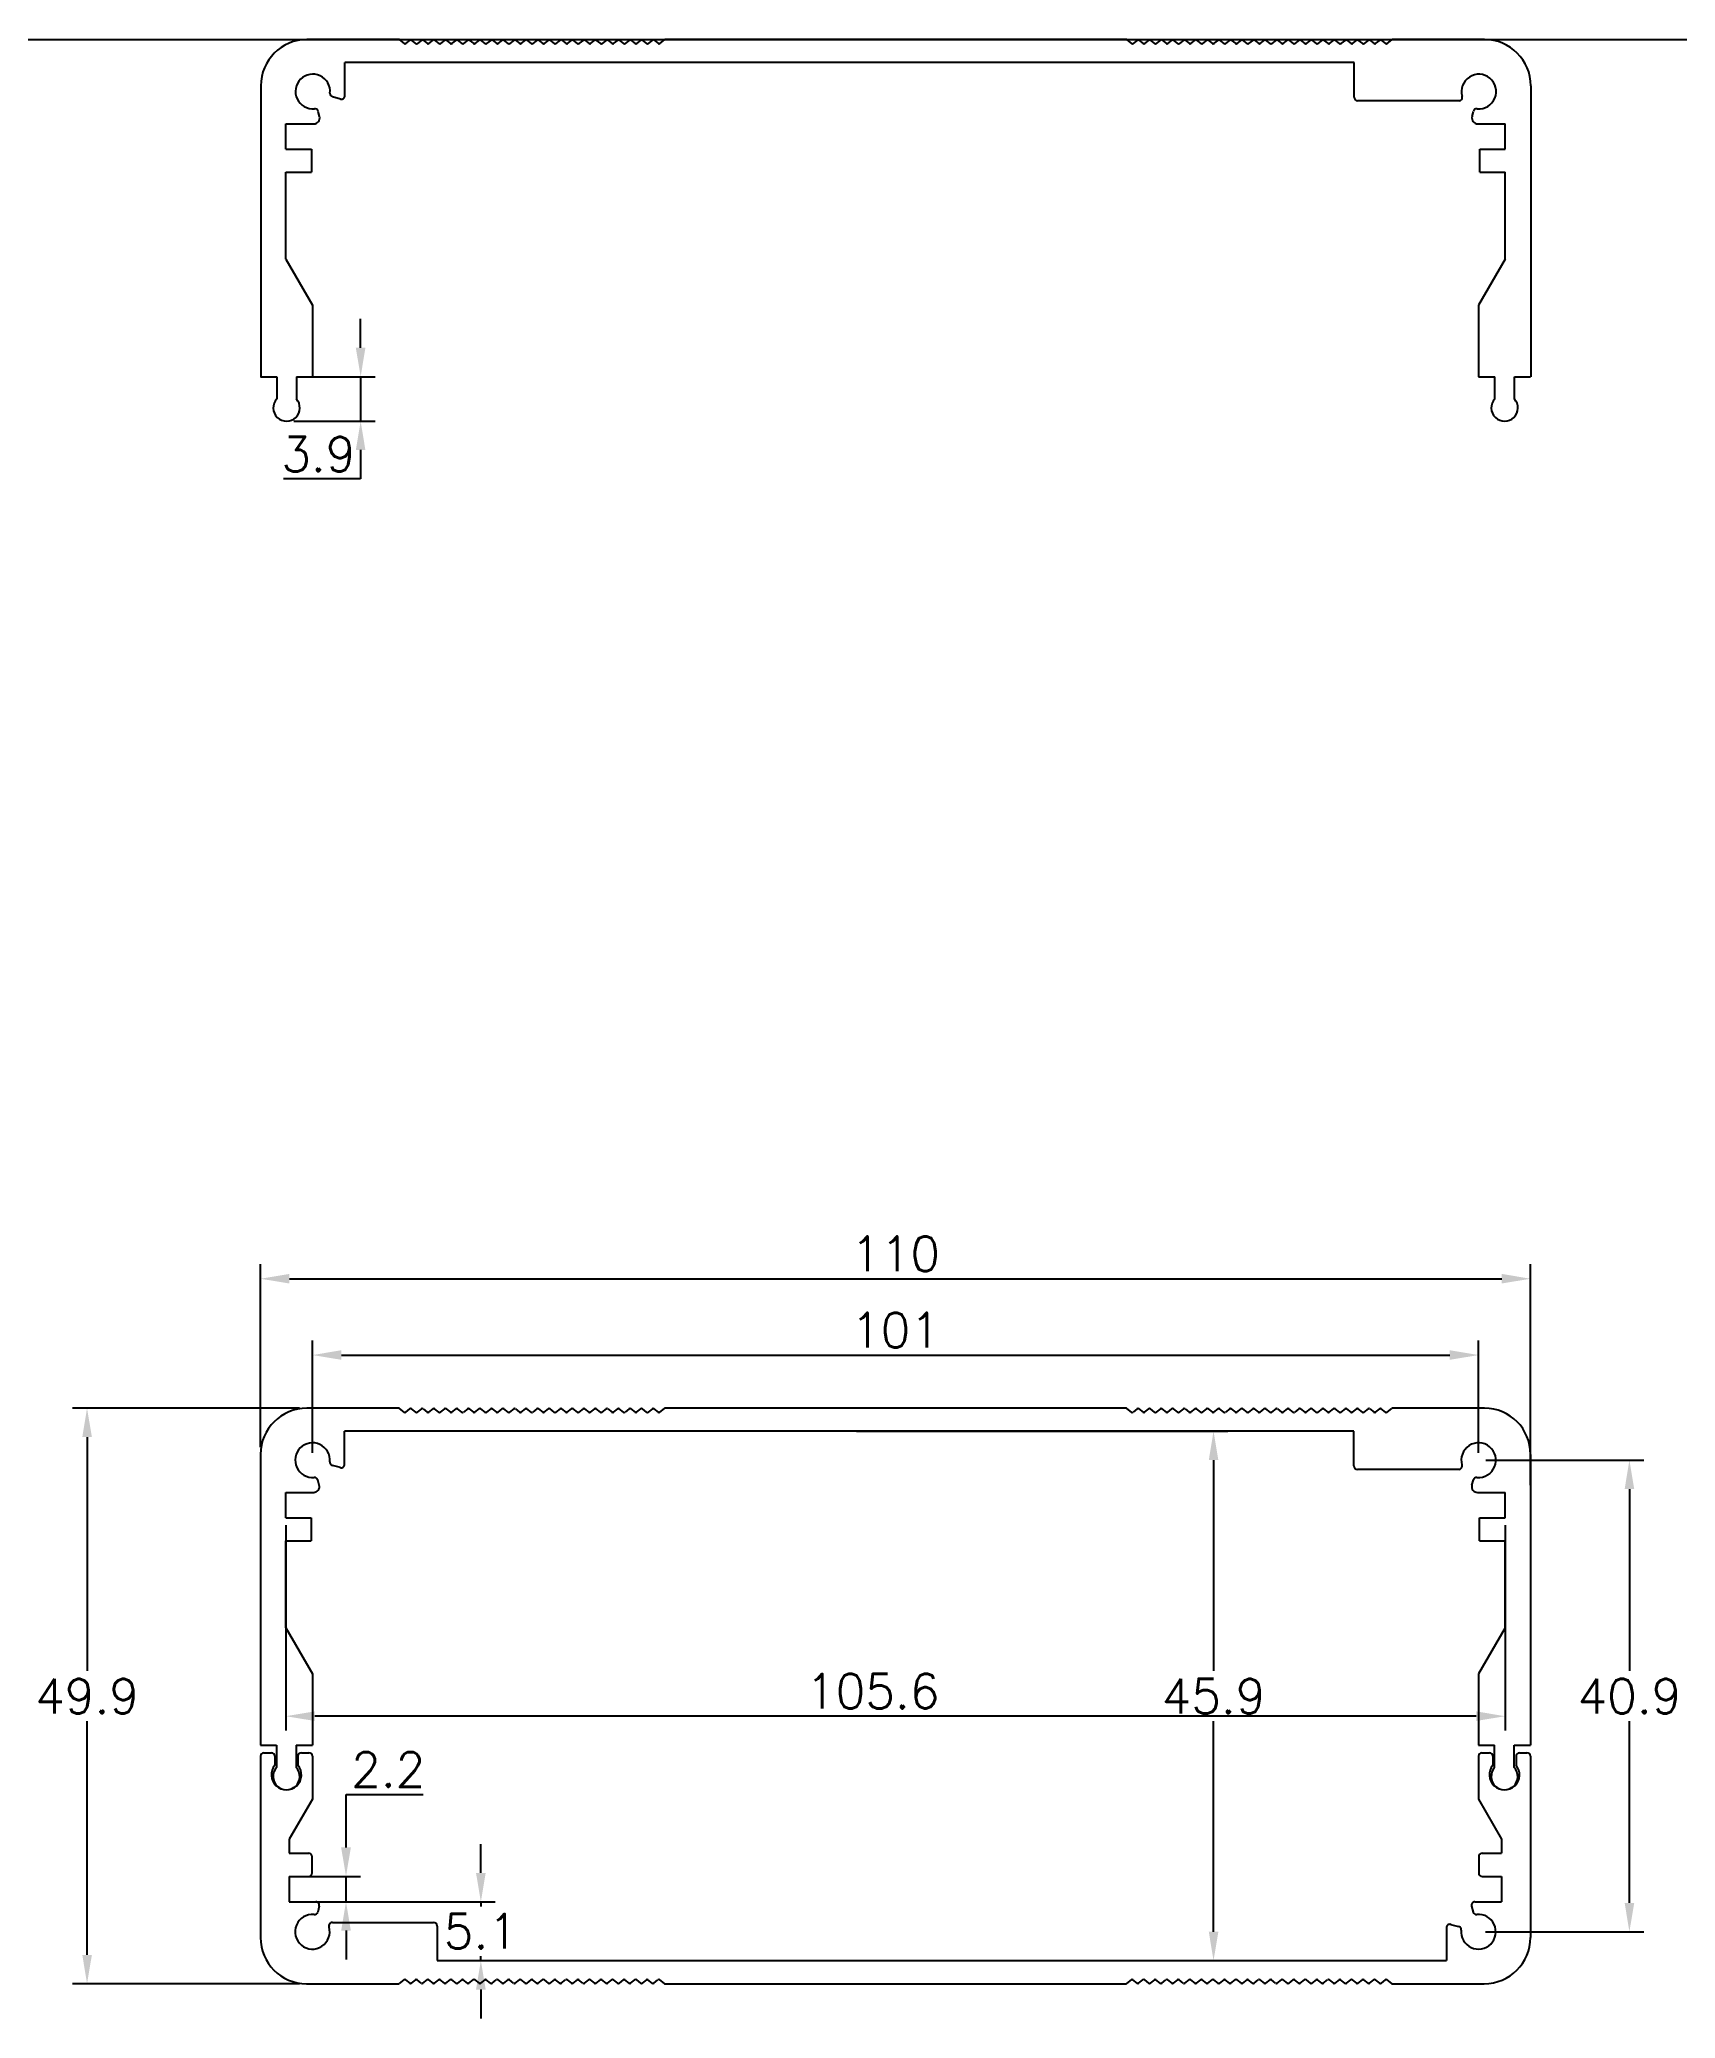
# Model space of a CAD drawing. Header units: millimetres. Extents: x 923 to 1065, y 522 to 693.
import ezdxf

# ---------------------------------------------------------------- set-up
doc = ezdxf.new("R2010")
doc.units = ezdxf.units.MM
doc.styles.get("Standard").update_dxf_attribs({"font": 'txt.shx', "height": 3})
doc.dimstyles.new('ISO-25', dxfattribs={"dimtxt": 2.5, "dimasz": 2.5, "dimexe": 1.25, "dimexo": 0.625, "dimtad": 1, "dimtih": 1, "dimtoh": 1, "dimdec": 1, "dimdsep": 46, "dimtxsty": 'Standard', "dimcen": 2.5, "dimadec": 0, "dimazin": 0, "dimtfac": 1, "dimtdec": 1, "dimtmove": 0, "dimatfit": 3, "dimfxl": 0, "dimarcsym": 0})

# ---------------------------------------------------------------- blocks, each defined once
blk = doc.blocks.new('*D9')
at = {"color": 0, "lineweight": -2}
for p, q in [((950.93, 666.21), (950.93, 668.71)), ((945.99, 663.71), (952.18, 663.71)), ((950.93, 663.71), (950.93, 659.86)), ((945.14, 659.86), (952.18, 659.86)), ((950.93, 657.36), (950.93, 654.86)), ((950.93, 654.86), (944.24, 654.86))]:
    blk.add_line(p, q, dxfattribs=at)
at = {"color": 0}
for points in [[(950.51, 666.21), (951.34, 666.21), (950.93, 663.71)], [(950.51, 657.36), (951.34, 657.36), (950.93, 659.86)]]:
    blk.add_solid(points, dxfattribs=at)
at = {"layer": 'Defpoints', "color": 0}
for p in [(945.36, 663.71), (944.51, 659.86), (950.93, 659.86)]:
    blk.add_point(p, dxfattribs=at)
at = {"color": 0, "insert": (947.27, 657.01), "char_height": 3, "attachment_point": 5}
blk.add_mtext('3.9', dxfattribs=at)
blk = doc.blocks.new('*D12')
at = {"color": 0, "lineweight": -2}
for p, q in [((945.64, 574.37), (925.98, 574.37)), ((927.23, 571.87), (927.23, 551.63)), ((927.23, 527.02), (927.23, 547.25)), ((945.64, 524.52), (925.98, 524.52))]:
    blk.add_line(p, q, dxfattribs=at)
at = {"color": 0}
for points in [[(926.82, 571.87), (927.65, 571.87), (927.23, 574.37)], [(926.82, 527.02), (927.65, 527.02), (927.23, 524.52)]]:
    blk.add_solid(points, dxfattribs=at)
at = {"layer": 'Defpoints', "color": 0}
for p in [(946.26, 574.37), (927.23, 524.52), (946.26, 524.52)]:
    blk.add_point(p, dxfattribs=at)
at = {"color": 0, "insert": (927.23, 549.44), "char_height": 3, "attachment_point": 5}
blk.add_mtext('49.9', dxfattribs=at)
blk = doc.blocks.new('*D13')
at = {"color": 0, "lineweight": -2}
for p, q in [((1048.39, 569.87), (1062.07, 569.87)), ((1060.82, 567.37), (1060.82, 551.63)), ((1060.82, 531.52), (1060.82, 547.25)), ((1048.37, 529.02), (1062.07, 529.02))]:
    blk.add_line(p, q, dxfattribs=at)
at = {"color": 0}
for points in [[(1060.41, 567.37), (1061.24, 567.37), (1060.82, 569.87)], [(1060.41, 531.52), (1061.24, 531.52), (1060.82, 529.02)]]:
    blk.add_solid(points, dxfattribs=at)
at = {"layer": 'Defpoints', "color": 0}
for p in [(1047.76, 569.87), (1047.75, 529.02), (1060.82, 529.02)]:
    blk.add_point(p, dxfattribs=at)
at = {"color": 0, "insert": (1060.82, 549.44), "char_height": 3, "attachment_point": 5}
blk.add_mtext('40.9', dxfattribs=at)
blk = doc.blocks.new('*D14')
at = {"color": 0, "lineweight": -2}
for p, q in [((942.26, 570.99), (942.26, 586.83)), ((1052.26, 567.69), (1052.26, 586.83)), ((944.76, 585.58), (1049.76, 585.58))]:
    blk.add_line(p, q, dxfattribs=at)
at = {"color": 0}
for points in [[(944.76, 586), (944.76, 585.17), (942.26, 585.58)], [(1049.76, 586), (1049.76, 585.17), (1052.26, 585.58)]]:
    blk.add_solid(points, dxfattribs=at)
at = {"layer": 'Defpoints', "color": 0}
for p in [(1052.26, 585.58), (942.26, 570.37), (1052.26, 567.07)]:
    blk.add_point(p, dxfattribs=at)
at = {"color": 0, "insert": (997.26, 587.74), "char_height": 3, "attachment_point": 5}
blk.add_mtext('110', dxfattribs=at)
blk = doc.blocks.new('*D15')
at = {"color": 0, "lineweight": -2}
for p, q in [((946.76, 570.49), (946.76, 580.22)), ((1047.76, 570.49), (1047.76, 580.22)), ((949.26, 578.97), (1045.26, 578.97))]:
    blk.add_line(p, q, dxfattribs=at)
at = {"color": 0}
for points in [[(949.26, 579.39), (949.26, 578.56), (946.76, 578.97)], [(1045.26, 579.39), (1045.26, 578.56), (1047.76, 578.97)]]:
    blk.add_solid(points, dxfattribs=at)
at = {"layer": 'Defpoints', "color": 0}
for p in [(1047.76, 578.97), (946.76, 569.87), (1047.76, 569.87)]:
    blk.add_point(p, dxfattribs=at)
at = {"color": 0, "insert": (997.26, 581.13), "char_height": 3, "attachment_point": 5}
blk.add_mtext('101', dxfattribs=at)
blk = doc.blocks.new('*D16')
at = {"color": 0, "lineweight": -2}
for p, q in [((949.66, 536.32), (949.66, 540.91)), ((949.66, 540.91), (956.35, 540.91)), ((946.21, 533.82), (950.91, 533.82)), ((949.66, 531.62), (949.66, 533.82)), ((946.21, 531.62), (950.91, 531.62)), ((949.66, 529.12), (949.66, 526.62))]:
    blk.add_line(p, q, dxfattribs=at)
at = {"color": 0}
for points in [[(949.24, 536.32), (950.08, 536.32), (949.66, 533.82)], [(949.24, 529.12), (950.08, 529.12), (949.66, 531.62)]]:
    blk.add_solid(points, dxfattribs=at)
at = {"layer": 'Defpoints', "color": 0}
for p in [(945.59, 533.82), (945.59, 531.62), (949.66, 531.62)]:
    blk.add_point(p, dxfattribs=at)
at = {"color": 0, "insert": (953.32, 543.07), "char_height": 3, "attachment_point": 5}
blk.add_mtext('2.2', dxfattribs=at)
blk = doc.blocks.new('*D17')
at = {"color": 0, "lineweight": -2}
for p, q in [((961.34, 534.12), (961.34, 536.62)), ((946.84, 531.62), (962.59, 531.62)), ((961.34, 531.62), (961.34, 531.22)), ((958.17, 526.52), (962.59, 526.52)), ((961.34, 526.52), (961.34, 526.91)), ((961.34, 524.02), (961.34, 521.52))]:
    blk.add_line(p, q, dxfattribs=at)
at = {"color": 0}
for points in [[(960.92, 534.12), (961.76, 534.12), (961.34, 531.62)], [(960.92, 524.02), (961.76, 524.02), (961.34, 526.52)]]:
    blk.add_solid(points, dxfattribs=at)
at = {"layer": 'Defpoints', "color": 0}
for p in [(946.21, 531.62), (957.55, 526.52), (961.34, 526.52)]:
    blk.add_point(p, dxfattribs=at)
at = {"color": 0, "insert": (961.34, 529.07), "char_height": 3, "attachment_point": 5}
blk.add_mtext('5.1', dxfattribs=at)
blk = doc.blocks.new('*D18')
at = {"color": 0, "lineweight": -2}
for p, q in [((993.88, 572.37), (1026.05, 572.37)), ((1024.8, 569.87), (1024.8, 551.63)), ((1024.8, 529.02), (1024.8, 547.25)), ((993.88, 526.52), (1026.05, 526.52))]:
    blk.add_line(p, q, dxfattribs=at)
at = {"color": 0}
for points in [[(1024.39, 569.87), (1025.22, 569.87), (1024.8, 572.37)], [(1024.39, 529.02), (1025.22, 529.02), (1024.8, 526.52)]]:
    blk.add_solid(points, dxfattribs=at)
at = {"layer": 'Defpoints', "color": 0}
for p in [(993.25, 572.37), (993.25, 526.52), (1024.8, 526.52)]:
    blk.add_point(p, dxfattribs=at)
at = {"color": 0, "insert": (1024.8, 549.44), "char_height": 3, "attachment_point": 5}
blk.add_mtext('45.9', dxfattribs=at)
blk = doc.blocks.new('*D19')
at = {"color": 0, "lineweight": -2}
for p, q in [((944.45, 564.24), (944.45, 546.44)), ((1050.05, 564.24), (1050.05, 546.44)), ((1047.55, 547.69), (946.95, 547.69))]:
    blk.add_line(p, q, dxfattribs=at)
at = {"color": 0}
for points in [[(946.95, 548.11), (946.95, 547.28), (944.45, 547.69)], [(1047.55, 548.11), (1047.55, 547.28), (1050.05, 547.69)]]:
    blk.add_solid(points, dxfattribs=at)
at = {"layer": 'Defpoints', "color": 0}
for p in [(944.45, 564.87), (1050.05, 564.87), (944.45, 547.69)]:
    blk.add_point(p, dxfattribs=at)
at = {"color": 0, "insert": (995.28, 549.85), "char_height": 3, "attachment_point": 5}
blk.add_mtext('105.6', dxfattribs=at)

msp = doc.modelspace()

# ---------------------------------------------------------------- linework, layer by layer
for p, q in [((954.25, 692.91), (946.28, 692.91)), ((954.72, 692.56), (954.31, 692.89)), ((954.84, 692.56), (955.22, 692.86)), ((955.72, 692.56), (955.34, 692.86)), ((956.22, 692.86), (955.84, 692.56)), ((956.34, 692.86), (956.72, 692.56)), ((956.84, 692.56), (957.22, 692.86)), ((957.72, 692.56), (957.34, 692.86)), ((958.22, 692.86), (957.84, 692.56)), ((958.34, 692.86), (958.72, 692.56)), ((958.84, 692.56), (959.22, 692.86)), ((959.72, 692.56), (959.34, 692.86)), ((960.22, 692.86), (959.84, 692.56)), ((960.34, 692.86), (960.72, 692.56)), ((960.84, 692.56), (961.22, 692.86)), ((961.72, 692.56), (961.34, 692.86)), ((962.22, 692.86), (961.84, 692.56)), ((962.34, 692.86), (962.72, 692.56)), ((962.84, 692.56), (963.22, 692.86)), ((963.72, 692.56), (963.34, 692.86)), ((964.22, 692.86), (963.84, 692.56)), ((964.34, 692.86), (964.72, 692.56)), ((964.84, 692.56), (965.22, 692.86)), ((965.72, 692.56), (965.34, 692.86)), ((966.22, 692.86), (965.84, 692.56)), ((966.34, 692.86), (966.72, 692.56)), ((966.84, 692.56), (967.22, 692.86)), ((967.72, 692.56), (967.34, 692.86)), ((968.22, 692.86), (967.84, 692.56)), ((968.34, 692.86), (968.72, 692.56)), ((968.84, 692.56), (969.22, 692.86)), ((969.72, 692.56), (969.34, 692.86)), ((970.22, 692.86), (969.84, 692.56)), ((970.34, 692.86), (970.72, 692.56)), ((970.84, 692.56), (971.22, 692.86)), ((971.72, 692.56), (971.34, 692.86)), ((972.22, 692.86), (971.84, 692.56)), ((972.34, 692.86), (972.72, 692.56)), ((972.84, 692.56), (973.22, 692.86)), ((973.72, 692.56), (973.34, 692.86)), ((974.22, 692.86), (973.84, 692.56)), ((974.34, 692.86), (974.72, 692.56)), ((974.84, 692.56), (975.22, 692.86)), ((975.72, 692.56), (975.34, 692.86)), ((976.22, 692.86), (975.84, 692.56)), ((976.34, 692.86), (976.72, 692.56)), ((976.84, 692.56), (977.25, 692.89)), ((1017.25, 692.91), (977.28, 692.91)), ((1017.72, 692.56), (1017.31, 692.89)), ((1018.22, 692.86), (1017.84, 692.56)), ((1018.34, 692.86), (1018.72, 692.56)), ((1018.84, 692.56), (1019.22, 692.86)), ((1019.72, 692.56), (1019.34, 692.86)), ((1020.22, 692.86), (1019.84, 692.56)), ((1020.34, 692.86), (1020.72, 692.56)), ((1020.84, 692.56), (1021.22, 692.86)), ((1021.72, 692.56), (1021.34, 692.86)), ((1022.22, 692.86), (1021.84, 692.56)), ((1022.34, 692.86), (1022.72, 692.56)), ((1022.84, 692.56), (1023.22, 692.86)), ((1023.72, 692.56), (1023.34, 692.86)), ((1024.22, 692.86), (1023.84, 692.56)), ((1024.34, 692.86), (1024.72, 692.56)), ((1024.84, 692.56), (1025.22, 692.86)), ((1025.72, 692.56), (1025.34, 692.86)), ((1026.22, 692.86), (1025.84, 692.56)), ((1026.34, 692.86), (1026.72, 692.56)), ((1026.84, 692.56), (1027.22, 692.86)), ((1027.72, 692.56), (1027.34, 692.86)), ((1028.22, 692.86), (1027.84, 692.56)), ((1028.34, 692.86), (1028.72, 692.56)), ((1028.84, 692.56), (1029.22, 692.86)), ((1029.72, 692.56), (1029.34, 692.86)), ((1030.22, 692.86), (1029.84, 692.56)), ((1030.34, 692.86), (1030.72, 692.56)), ((1030.84, 692.56), (1031.22, 692.86)), ((1031.72, 692.56), (1031.34, 692.86)), ((1032.22, 692.86), (1031.84, 692.56)), ((1032.34, 692.86), (1032.72, 692.56)), ((1032.84, 692.56), (1033.22, 692.86)), ((1033.72, 692.56), (1033.34, 692.86)), ((1034.22, 692.86), (1033.84, 692.56)), ((1034.34, 692.86), (1034.72, 692.56)), ((1034.84, 692.56), (1035.22, 692.86)), ((1035.72, 692.56), (1035.34, 692.86)), ((1036.22, 692.86), (1035.84, 692.56)), ((1036.34, 692.86), (1036.72, 692.56)), ((1036.84, 692.56), (1037.22, 692.86)), ((1037.72, 692.56), (1037.34, 692.86)), ((1038.22, 692.86), (1037.84, 692.56)), ((1038.34, 692.86), (1038.72, 692.56)), ((1038.84, 692.56), (1039.22, 692.86)), ((1039.72, 692.56), (1039.34, 692.86)), ((1039.84, 692.56), (1040.25, 692.89)), ((1048.28, 692.91), (1040.32, 692.91)), ((949.56, 688.05), (949.56, 690.91)), ((1036.98, 690.91), (949.56, 690.91)), ((1036.98, 687.91), (1036.98, 690.91)), ((942.28, 688.91), (942.28, 663.71)), ((949.18, 687.76), (948.5, 687.95)), ((1046.05, 687.61), (1037.28, 687.61)), ((1052.28, 688.91), (1052.28, 663.71)), ((944.46, 685.61), (946.88, 685.61)), ((944.46, 683.41), (944.46, 685.61)), ((947.36, 686.24), (947.24, 686.69)), ((1047.2, 686.24), (1047.32, 686.69)), ((1047.68, 685.61), (1050.06, 685.61)), ((1050.06, 683.41), (1050.06, 685.61)), ((944.46, 683.41), (946.66, 683.41)), ((946.66, 683.41), (946.66, 681.41)), ((1047.86, 683.41), (1050.06, 683.41)), ((1047.86, 681.41), (1047.86, 683.41)), ((944.46, 681.41), (946.66, 681.41)), ((944.46, 673.89), (944.46, 681.41)), ((1047.86, 681.41), (1050.06, 681.41)), ((1050.06, 673.89), (1050.06, 681.41)), ((944.46, 673.89), (946.76, 669.91)), ((1050.06, 673.89), (1047.76, 669.91)), ((946.76, 669.91), (946.76, 663.71)), ((1047.76, 669.91), (1047.76, 663.71)), ((942.26, 663.71), (943.66, 663.71)), ((943.66, 663.71), (943.66, 661.78)), ((945.36, 663.71), (946.76, 663.71)), ((945.36, 663.71), (945.36, 661.78)), ((1047.76, 663.71), (1049.16, 663.71)), ((1049.16, 661.78), (1049.16, 663.71)), ((1050.86, 661.78), (1050.86, 663.71)), ((1050.86, 663.71), (1052.26, 663.71)), ((954.23, 574.37), (946.26, 574.37)), ((954.7, 574.02), (954.29, 574.34)), ((954.83, 574.02), (955.2, 574.32)), ((955.7, 574.02), (955.33, 574.32)), ((956.2, 574.32), (955.83, 574.02)), ((956.33, 574.32), (956.7, 574.02)), ((956.83, 574.02), (957.2, 574.32)), ((957.7, 574.02), (957.33, 574.32)), ((958.2, 574.32), (957.83, 574.02)), ((958.33, 574.32), (958.7, 574.02)), ((958.83, 574.02), (959.2, 574.32)), ((959.7, 574.02), (959.33, 574.32)), ((960.2, 574.32), (959.83, 574.02)), ((960.33, 574.32), (960.7, 574.02)), ((960.83, 574.02), (961.2, 574.32)), ((961.7, 574.02), (961.33, 574.32)), ((962.2, 574.32), (961.83, 574.02)), ((962.33, 574.32), (962.7, 574.02)), ((962.83, 574.02), (963.2, 574.32)), ((963.7, 574.02), (963.33, 574.32)), ((964.2, 574.32), (963.83, 574.02)), ((964.33, 574.32), (964.7, 574.02)), ((964.83, 574.02), (965.2, 574.32)), ((965.7, 574.02), (965.33, 574.32)), ((966.2, 574.32), (965.83, 574.02)), ((966.33, 574.32), (966.7, 574.02)), ((966.83, 574.02), (967.2, 574.32)), ((967.7, 574.02), (967.33, 574.32)), ((968.2, 574.32), (967.83, 574.02)), ((968.33, 574.32), (968.7, 574.02)), ((968.83, 574.02), (969.2, 574.32)), ((969.7, 574.02), (969.33, 574.32)), ((970.2, 574.32), (969.83, 574.02)), ((970.33, 574.32), (970.7, 574.02)), ((970.83, 574.02), (971.2, 574.32)), ((971.7, 574.02), (971.33, 574.32)), ((972.2, 574.32), (971.83, 574.02)), ((972.33, 574.32), (972.7, 574.02)), ((972.83, 574.02), (973.2, 574.32)), ((973.7, 574.02), (973.33, 574.32)), ((974.2, 574.32), (973.83, 574.02)), ((974.33, 574.32), (974.7, 574.02)), ((974.83, 574.02), (975.2, 574.32)), ((975.7, 574.02), (975.33, 574.32)), ((976.2, 574.32), (975.83, 574.02)), ((976.33, 574.32), (976.7, 574.02)), ((976.83, 574.02), (977.24, 574.34)), ((1017.23, 574.37), (977.26, 574.37)), ((1017.7, 574.02), (1017.29, 574.34)), ((1018.2, 574.32), (1017.83, 574.02)), ((1018.33, 574.32), (1018.7, 574.02)), ((1018.83, 574.02), (1019.2, 574.32)), ((1019.7, 574.02), (1019.33, 574.32)), ((1020.2, 574.32), (1019.83, 574.02)), ((1020.33, 574.32), (1020.7, 574.02)), ((1020.83, 574.02), (1021.2, 574.32)), ((1021.7, 574.02), (1021.33, 574.32)), ((1022.2, 574.32), (1021.83, 574.02)), ((1022.33, 574.32), (1022.7, 574.02)), ((1022.83, 574.02), (1023.2, 574.32)), ((1023.7, 574.02), (1023.33, 574.32)), ((1024.2, 574.32), (1023.83, 574.02)), ((1024.33, 574.32), (1024.7, 574.02)), ((1024.83, 574.02), (1025.2, 574.32)), ((1025.7, 574.02), (1025.33, 574.32)), ((1026.2, 574.32), (1025.83, 574.02)), ((1026.33, 574.32), (1026.7, 574.02)), ((1026.83, 574.02), (1027.2, 574.32)), ((1027.7, 574.02), (1027.33, 574.32)), ((1028.2, 574.32), (1027.83, 574.02)), ((1028.33, 574.32), (1028.7, 574.02)), ((1028.83, 574.02), (1029.2, 574.32)), ((1029.7, 574.02), (1029.33, 574.32)), ((1030.2, 574.32), (1029.83, 574.02)), ((1030.33, 574.32), (1030.7, 574.02)), ((1030.83, 574.02), (1031.2, 574.32)), ((1031.7, 574.02), (1031.33, 574.32)), ((1032.2, 574.32), (1031.83, 574.02)), ((1032.33, 574.32), (1032.7, 574.02)), ((1032.83, 574.02), (1033.2, 574.32)), ((1033.7, 574.02), (1033.33, 574.32)), ((1034.2, 574.32), (1033.83, 574.02)), ((1034.33, 574.32), (1034.7, 574.02)), ((1034.83, 574.02), (1035.2, 574.32)), ((1035.7, 574.02), (1035.33, 574.32)), ((1036.2, 574.32), (1035.83, 574.02)), ((1036.33, 574.32), (1036.7, 574.02)), ((1036.83, 574.02), (1037.2, 574.32)), ((1037.7, 574.02), (1037.33, 574.32)), ((1038.2, 574.32), (1037.83, 574.02)), ((1038.33, 574.32), (1038.7, 574.02)), ((1038.83, 574.02), (1039.2, 574.32)), ((1039.7, 574.02), (1039.33, 574.32)), ((1039.83, 574.02), (1040.24, 574.34)), ((1048.26, 574.37), (1040.3, 574.37)), ((949.54, 569.51), (949.54, 572.37)), ((1036.96, 572.37), (949.54, 572.37)), ((1036.96, 569.37), (1036.96, 572.37)), ((942.26, 570.37), (942.26, 545.17)), ((949.17, 569.22), (948.48, 569.41)), ((1046.04, 569.07), (1037.26, 569.07)), ((1052.26, 570.37), (1052.26, 545.17)), ((947.35, 567.7), (947.22, 568.15)), ((1047.18, 567.7), (1047.31, 568.15)), ((944.45, 567.07), (946.86, 567.07)), ((944.45, 564.87), (944.45, 567.07)), ((1047.67, 567.07), (1050.05, 567.07)), ((1050.05, 564.87), (1050.05, 567.07)), ((944.45, 564.87), (946.65, 564.87)), ((946.65, 564.87), (946.65, 562.87)), ((1047.85, 564.87), (1050.05, 564.87)), ((1047.85, 562.87), (1047.85, 564.87)), ((944.45, 562.87), (946.65, 562.87)), ((944.45, 555.35), (944.45, 562.87)), ((1047.85, 562.87), (1050.05, 562.87)), ((1050.05, 555.35), (1050.05, 562.87)), ((944.45, 555.35), (946.75, 551.37)), ((1050.05, 555.35), (1047.75, 551.37)), ((946.75, 551.37), (946.75, 545.17)), ((1047.75, 551.37), (1047.75, 545.17)), ((942.25, 545.17), (943.65, 545.17)), ((943.65, 545.17), (943.65, 543.24)), ((945.35, 545.17), (946.75, 545.17)), ((945.35, 545.17), (945.35, 543.24)), ((1047.75, 545.17), (1049.15, 545.17)), ((1049.15, 543.24), (1049.15, 545.17)), ((1050.85, 543.24), (1050.85, 545.17)), ((1050.85, 545.17), (1052.25, 545.17)), ((942.25, 544.22), (942.25, 528.52)), ((942.55, 544.52), (943.2, 544.52)), ((943.5, 544.22), (943.5, 543.45)), ((945.5, 544.22), (945.5, 543.45)), ((945.8, 544.52), (946.45, 544.52)), ((946.75, 544.22), (946.75, 540.52)), ((1047.75, 544.22), (1047.75, 540.52)), ((1048.05, 544.52), (1048.7, 544.52)), ((1049, 544.22), (1049, 543.45)), ((1051, 544.22), (1051, 543.45)), ((1051.3, 544.52), (1051.95, 544.52)), ((1052.25, 544.22), (1052.25, 528.52)), ((946.75, 540.52), (944.75, 537.05)), ((1047.75, 540.52), (1049.75, 537.05)), ((944.75, 537.05), (944.75, 535.82)), ((1049.75, 537.05), (1049.75, 535.82)), ((944.75, 535.82), (946.43, 535.82)), ((946.73, 534.12), (946.73, 535.52)), ((1047.77, 535.52), (1047.77, 534.12)), ((1048.07, 535.82), (1049.75, 535.82)), ((944.75, 533.82), (946.43, 533.82)), ((944.75, 533.82), (944.75, 531.62)), ((1048.07, 533.82), (1049.75, 533.82)), ((1049.75, 533.82), (1049.75, 531.62)), ((944.75, 531.62), (947.05, 531.62)), ((1047.44, 531.62), (1049.75, 531.62)), ((947.34, 531.24), (947.21, 530.73)), ((948.48, 529.82), (957.25, 529.82)), ((1045.34, 529.66), (1046.03, 529.48)), ((1047.15, 531.24), (1047.29, 530.73)), ((957.55, 529.52), (957.55, 526.52)), ((1044.97, 529.37), (1044.97, 526.52)), ((957.55, 526.52), (1044.97, 526.52)), ((946.25, 524.52), (954.21, 524.52)), ((954.68, 524.87), (954.27, 524.54)), ((954.81, 524.87), (955.18, 524.57)), ((955.68, 524.87), (955.31, 524.57)), ((956.18, 524.57), (955.81, 524.87)), ((956.31, 524.57), (956.68, 524.87)), ((956.81, 524.87), (957.18, 524.57)), ((957.68, 524.87), (957.31, 524.57)), ((958.18, 524.57), (957.81, 524.87)), ((958.31, 524.57), (958.68, 524.87)), ((958.81, 524.87), (959.18, 524.57)), ((959.68, 524.87), (959.31, 524.57)), ((960.18, 524.57), (959.81, 524.87)), ((960.31, 524.57), (960.68, 524.87)), ((960.81, 524.87), (961.18, 524.57)), ((961.68, 524.87), (961.31, 524.57)), ((962.18, 524.57), (961.81, 524.87)), ((962.31, 524.57), (962.68, 524.87)), ((962.81, 524.87), (963.18, 524.57)), ((963.68, 524.87), (963.31, 524.57)), ((964.18, 524.57), (963.81, 524.87)), ((964.31, 524.57), (964.68, 524.87)), ((964.81, 524.87), (965.18, 524.57)), ((965.68, 524.87), (965.31, 524.57)), ((966.18, 524.57), (965.81, 524.87)), ((966.31, 524.57), (966.68, 524.87)), ((966.81, 524.87), (967.18, 524.57)), ((967.68, 524.87), (967.31, 524.57)), ((968.18, 524.57), (967.81, 524.87)), ((968.31, 524.57), (968.68, 524.87)), ((968.81, 524.87), (969.18, 524.57)), ((969.68, 524.87), (969.31, 524.57)), ((970.18, 524.57), (969.81, 524.87)), ((970.31, 524.57), (970.68, 524.87)), ((970.81, 524.87), (971.18, 524.57)), ((971.68, 524.87), (971.31, 524.57)), ((972.18, 524.57), (971.81, 524.87)), ((972.31, 524.57), (972.68, 524.87)), ((972.81, 524.87), (973.18, 524.57)), ((973.68, 524.87), (973.31, 524.57)), ((974.18, 524.57), (973.81, 524.87)), ((974.31, 524.57), (974.68, 524.87)), ((974.81, 524.87), (975.18, 524.57)), ((975.68, 524.87), (975.31, 524.57)), ((976.18, 524.57), (975.81, 524.87)), ((976.31, 524.57), (976.68, 524.87)), ((976.81, 524.87), (977.22, 524.54)), ((977.28, 524.52), (1017.25, 524.52)), ((1017.68, 524.87), (1017.27, 524.54)), ((1018.18, 524.57), (1017.81, 524.87)), ((1018.31, 524.57), (1018.68, 524.87)), ((1018.81, 524.87), (1019.18, 524.57)), ((1019.68, 524.87), (1019.31, 524.57)), ((1020.18, 524.57), (1019.81, 524.87)), ((1020.31, 524.57), (1020.68, 524.87)), ((1020.81, 524.87), (1021.18, 524.57)), ((1021.68, 524.87), (1021.31, 524.57)), ((1022.18, 524.57), (1021.81, 524.87)), ((1022.31, 524.57), (1022.68, 524.87)), ((1022.81, 524.87), (1023.18, 524.57)), ((1023.68, 524.87), (1023.31, 524.57)), ((1024.18, 524.57), (1023.81, 524.87)), ((1024.31, 524.57), (1024.68, 524.87)), ((1024.81, 524.87), (1025.18, 524.57)), ((1025.68, 524.87), (1025.31, 524.57)), ((1026.18, 524.57), (1025.81, 524.87)), ((1026.31, 524.57), (1026.68, 524.87)), ((1026.81, 524.87), (1027.18, 524.57)), ((1027.68, 524.87), (1027.31, 524.57)), ((1028.18, 524.57), (1027.81, 524.87)), ((1028.31, 524.57), (1028.68, 524.87)), ((1028.81, 524.87), (1029.18, 524.57)), ((1029.68, 524.87), (1029.31, 524.57)), ((1030.18, 524.57), (1029.81, 524.87)), ((1030.31, 524.57), (1030.68, 524.87)), ((1030.81, 524.87), (1031.18, 524.57)), ((1031.68, 524.87), (1031.31, 524.57)), ((1032.18, 524.57), (1031.81, 524.87)), ((1032.31, 524.57), (1032.68, 524.87)), ((1032.81, 524.87), (1033.18, 524.57)), ((1033.68, 524.87), (1033.31, 524.57)), ((1034.18, 524.57), (1033.81, 524.87)), ((1034.31, 524.57), (1034.68, 524.87)), ((1034.81, 524.87), (1035.18, 524.57)), ((1035.68, 524.87), (1035.31, 524.57)), ((1036.18, 524.57), (1035.81, 524.87)), ((1036.31, 524.57), (1036.68, 524.87)), ((1036.81, 524.87), (1037.18, 524.57)), ((1037.68, 524.87), (1037.31, 524.57)), ((1038.18, 524.57), (1037.81, 524.87)), ((1038.31, 524.57), (1038.68, 524.87)), ((1038.81, 524.87), (1039.18, 524.57)), ((1039.68, 524.87), (1039.31, 524.57)), ((1039.81, 524.87), (1040.22, 524.54)), ((1040.28, 524.52), (1048.25, 524.52))]:
    msp.add_line(p, q)
msp.add_xline((752.28, 692.91), (1, 0))
for centre, radius, start, end in [((946.28, 688.91), 4, 90, 180), ((954.25, 692.81), 0.1, 51.3402, 90), ((954.78, 692.64), 0.1, 231.3402, 308.6598), ((955.28, 692.78), 0.1, 51.3402, 128.6598), ((955.78, 692.64), 0.1, 231.3402, 308.6598), ((956.28, 692.78), 0.1, 51.3402, 128.6598), ((956.78, 692.64), 0.1, 231.3402, 308.6598), ((957.28, 692.78), 0.1, 51.3402, 128.6598), ((957.78, 692.64), 0.1, 231.3402, 308.6598), ((958.28, 692.78), 0.1, 51.3402, 128.6598), ((958.78, 692.64), 0.1, 231.3402, 308.6598), ((959.28, 692.78), 0.1, 51.3402, 128.6598), ((959.78, 692.64), 0.1, 231.3402, 308.6598), ((960.28, 692.78), 0.1, 51.3402, 128.6598), ((960.78, 692.64), 0.1, 231.3402, 308.6598), ((961.28, 692.78), 0.1, 51.3402, 128.6598), ((961.78, 692.64), 0.1, 231.3402, 308.6598), ((962.28, 692.78), 0.1, 51.3402, 128.6598), ((962.78, 692.64), 0.1, 231.3402, 308.6598), ((963.28, 692.78), 0.1, 51.3402, 128.6598), ((963.78, 692.64), 0.1, 231.3402, 308.6598), ((964.28, 692.78), 0.1, 51.3402, 128.6598), ((964.78, 692.64), 0.1, 231.3402, 308.6598), ((965.28, 692.78), 0.1, 51.3402, 128.6598), ((965.78, 692.64), 0.1, 231.3402, 308.6598), ((966.28, 692.78), 0.1, 51.3402, 128.6598), ((966.78, 692.64), 0.1, 231.3402, 308.6598), ((967.28, 692.78), 0.1, 51.3402, 128.6598), ((967.78, 692.64), 0.1, 231.3402, 308.6598), ((968.28, 692.78), 0.1, 51.3402, 128.6598), ((968.78, 692.64), 0.1, 231.3402, 308.6598), ((969.28, 692.78), 0.1, 51.3402, 128.6598), ((969.78, 692.64), 0.1, 231.3402, 308.6598), ((970.28, 692.78), 0.1, 51.3402, 128.6598), ((970.78, 692.64), 0.1, 231.3402, 308.6598), ((971.28, 692.78), 0.1, 51.3402, 128.6598), ((971.78, 692.64), 0.1, 231.3402, 308.6598), ((972.28, 692.78), 0.1, 51.3402, 128.6598), ((972.78, 692.64), 0.1, 231.3402, 308.6598), ((973.28, 692.78), 0.1, 51.3402, 128.6598), ((973.78, 692.64), 0.1, 231.3402, 308.6598), ((974.28, 692.78), 0.1, 51.3402, 128.6598), ((974.78, 692.64), 0.1, 231.3402, 308.6598), ((975.28, 692.78), 0.1, 51.3402, 128.6598), ((975.78, 692.64), 0.1, 231.3402, 308.6598), ((976.28, 692.78), 0.1, 51.3402, 128.6598), ((976.78, 692.64), 0.1, 231.3402, 308.6598), ((977.32, 692.81), 0.1, 90, 128.6598), ((1017.25, 692.81), 0.1, 51.3402, 90), ((1017.78, 692.64), 0.1, 231.3402, 308.6598), ((1018.28, 692.78), 0.1, 51.3402, 128.6598), ((1018.78, 692.64), 0.1, 231.3402, 308.6598), ((1019.28, 692.78), 0.1, 51.3402, 128.6598), ((1019.78, 692.64), 0.1, 231.3402, 308.6598), ((1020.28, 692.78), 0.1, 51.3402, 128.6598), ((1020.78, 692.64), 0.1, 231.3402, 308.6598), ((1021.28, 692.78), 0.1, 51.3402, 128.6598), ((1021.78, 692.64), 0.1, 231.3402, 308.6598), ((1022.28, 692.78), 0.1, 51.3402, 128.6598), ((1022.78, 692.64), 0.1, 231.3402, 308.6598), ((1023.28, 692.78), 0.1, 51.3402, 128.6598), ((1023.78, 692.64), 0.1, 231.3402, 308.6598), ((1024.28, 692.78), 0.1, 51.3402, 128.6598), ((1024.78, 692.64), 0.1, 231.3402, 308.6598), ((1025.28, 692.78), 0.1, 51.3402, 128.6598), ((1025.78, 692.64), 0.1, 231.3402, 308.6598), ((1026.28, 692.78), 0.1, 51.3402, 128.6598), ((1026.78, 692.64), 0.1, 231.3402, 308.6598), ((1027.28, 692.78), 0.1, 51.3402, 128.6598), ((1027.78, 692.64), 0.1, 231.3402, 308.6598), ((1028.28, 692.78), 0.1, 51.3402, 128.6598), ((1028.78, 692.64), 0.1, 231.3402, 308.6598), ((1029.28, 692.78), 0.1, 51.3402, 128.6598), ((1029.78, 692.64), 0.1, 231.3402, 308.6598), ((1030.28, 692.78), 0.1, 51.3402, 128.6598), ((1030.78, 692.64), 0.1, 231.3402, 308.6598), ((1031.28, 692.78), 0.1, 51.3402, 128.6598), ((1031.78, 692.64), 0.1, 231.3402, 308.6598), ((1032.28, 692.78), 0.1, 51.3402, 128.6598), ((1032.78, 692.64), 0.1, 231.3402, 308.6598), ((1033.28, 692.78), 0.1, 51.3402, 128.6598), ((1033.78, 692.64), 0.1, 231.3402, 308.6598), ((1034.28, 692.78), 0.1, 51.3402, 128.6598), ((1034.78, 692.64), 0.1, 231.3402, 308.6598), ((1035.28, 692.78), 0.1, 51.3402, 128.6598), ((1035.78, 692.64), 0.1, 231.3402, 308.6598), ((1036.28, 692.78), 0.1, 51.3402, 128.6598), ((1036.78, 692.64), 0.1, 231.3402, 308.6598), ((1037.28, 692.78), 0.1, 51.3402, 128.6598), ((1037.78, 692.64), 0.1, 231.3402, 308.6598), ((1038.28, 692.78), 0.1, 51.3402, 128.6598), ((1038.78, 692.64), 0.1, 231.3402, 308.6598), ((1039.28, 692.78), 0.1, 51.3402, 128.6598), ((1039.78, 692.64), 0.1, 231.3402, 308.6598), ((1040.32, 692.81), 0.1, 90, 128.6598), ((1048.28, 688.91), 4, 0, 90), ((946.78, 688.41), 1.5, 354.5941, 275.4059), ((1047.78, 688.41), 1.5, 264.5941, 196.1276), ((948.57, 688.24), 0.3, 174.5941, 255), ((949.26, 688.05), 0.3, 255, 0), ((1037.28, 687.91), 0.3, 180, 270), ((1046.05, 687.91), 0.3, 270, 16.1276), ((946.88, 686.11), 0.5, 270, 15), ((946.95, 686.62), 0.3, 15, 95.4059), ((1047.68, 686.11), 0.5, 165, 270), ((1047.61, 686.62), 0.3, 84.5941, 165), ((944.51, 661.01), 1.15, 137.6574, 42.3426), ((1050.01, 661.01), 1.15, 137.6574, 42.3426), ((946.26, 570.37), 4, 90, 180), ((954.23, 574.27), 0.1, 51.3402, 90), ((955.26, 574.24), 0.1, 51.3402, 128.6598), ((956.26, 574.24), 0.1, 51.3402, 128.6598), ((957.26, 574.24), 0.1, 51.3402, 128.6598), ((958.26, 574.24), 0.1, 51.3402, 128.6598), ((959.26, 574.24), 0.1, 51.3402, 128.6598), ((960.26, 574.24), 0.1, 51.3402, 128.6598), ((961.26, 574.24), 0.1, 51.3402, 128.6598), ((962.26, 574.24), 0.1, 51.3402, 128.6598), ((963.26, 574.24), 0.1, 51.3402, 128.6598), ((964.26, 574.24), 0.1, 51.3402, 128.6598), ((965.26, 574.24), 0.1, 51.3402, 128.6598), ((966.26, 574.24), 0.1, 51.3402, 128.6598), ((967.26, 574.24), 0.1, 51.3402, 128.6598), ((968.26, 574.24), 0.1, 51.3402, 128.6598), ((969.26, 574.24), 0.1, 51.3402, 128.6598), ((970.26, 574.24), 0.1, 51.3402, 128.6598), ((971.26, 574.24), 0.1, 51.3402, 128.6598), ((972.26, 574.24), 0.1, 51.3402, 128.6598), ((973.26, 574.24), 0.1, 51.3402, 128.6598), ((974.26, 574.24), 0.1, 51.3402, 128.6598), ((975.26, 574.24), 0.1, 51.3402, 128.6598), ((976.26, 574.24), 0.1, 51.3402, 128.6598), ((977.3, 574.27), 0.1, 90, 128.6598), ((1017.23, 574.27), 0.1, 51.3402, 90), ((1018.26, 574.24), 0.1, 51.3402, 128.6598), ((1019.26, 574.24), 0.1, 51.3402, 128.6598), ((1020.26, 574.24), 0.1, 51.3402, 128.6598), ((1021.26, 574.24), 0.1, 51.3402, 128.6598), ((1022.26, 574.24), 0.1, 51.3402, 128.6598), ((1023.26, 574.24), 0.1, 51.3402, 128.6598), ((1024.26, 574.24), 0.1, 51.3402, 128.6598), ((1025.26, 574.24), 0.1, 51.3402, 128.6598), ((1026.26, 574.24), 0.1, 51.3402, 128.6598), ((1027.26, 574.24), 0.1, 51.3402, 128.6598), ((1028.26, 574.24), 0.1, 51.3402, 128.6598), ((1029.26, 574.24), 0.1, 51.3402, 128.6598), ((1030.26, 574.24), 0.1, 51.3402, 128.6598), ((1031.26, 574.24), 0.1, 51.3402, 128.6598), ((1032.26, 574.24), 0.1, 51.3402, 128.6598), ((1033.26, 574.24), 0.1, 51.3402, 128.6598), ((1034.26, 574.24), 0.1, 51.3402, 128.6598), ((1035.26, 574.24), 0.1, 51.3402, 128.6598), ((1036.26, 574.24), 0.1, 51.3402, 128.6598), ((1037.26, 574.24), 0.1, 51.3402, 128.6598), ((1038.26, 574.24), 0.1, 51.3402, 128.6598), ((1039.26, 574.24), 0.1, 51.3402, 128.6598), ((1040.3, 574.27), 0.1, 90, 128.6598), ((1048.26, 570.37), 4, 0, 90), ((954.76, 574.09), 0.1, 231.3402, 308.6598), ((955.76, 574.09), 0.1, 231.3402, 308.6598), ((956.76, 574.09), 0.1, 231.3402, 308.6598), ((957.76, 574.09), 0.1, 231.3402, 308.6598), ((958.76, 574.09), 0.1, 231.3402, 308.6598), ((959.76, 574.09), 0.1, 231.3402, 308.6598), ((960.76, 574.09), 0.1, 231.3402, 308.6598), ((961.76, 574.09), 0.1, 231.3402, 308.6598), ((962.76, 574.09), 0.1, 231.3402, 308.6598), ((963.76, 574.09), 0.1, 231.3402, 308.6598), ((964.76, 574.09), 0.1, 231.3402, 308.6598), ((965.76, 574.09), 0.1, 231.3402, 308.6598), ((966.76, 574.09), 0.1, 231.3402, 308.6598), ((967.76, 574.09), 0.1, 231.3402, 308.6598), ((968.76, 574.09), 0.1, 231.3402, 308.6598), ((969.76, 574.09), 0.1, 231.3402, 308.6598), ((970.76, 574.09), 0.1, 231.3402, 308.6598), ((971.76, 574.09), 0.1, 231.3402, 308.6598), ((972.76, 574.09), 0.1, 231.3402, 308.6598), ((973.76, 574.09), 0.1, 231.3402, 308.6598), ((974.76, 574.09), 0.1, 231.3402, 308.6598), ((975.76, 574.09), 0.1, 231.3402, 308.6598), ((976.76, 574.09), 0.1, 231.3402, 308.6598), ((1017.76, 574.09), 0.1, 231.3402, 308.6598), ((1018.76, 574.09), 0.1, 231.3402, 308.6598), ((1019.76, 574.09), 0.1, 231.3402, 308.6598), ((1020.76, 574.09), 0.1, 231.3402, 308.6598), ((1021.76, 574.09), 0.1, 231.3402, 308.6598), ((1022.76, 574.09), 0.1, 231.3402, 308.6598), ((1023.76, 574.09), 0.1, 231.3402, 308.6598), ((1024.76, 574.09), 0.1, 231.3402, 308.6598), ((1025.76, 574.09), 0.1, 231.3402, 308.6598), ((1026.76, 574.09), 0.1, 231.3402, 308.6598), ((1027.76, 574.09), 0.1, 231.3402, 308.6598), ((1028.76, 574.09), 0.1, 231.3402, 308.6598), ((1029.76, 574.09), 0.1, 231.3402, 308.6598), ((1030.76, 574.09), 0.1, 231.3402, 308.6598), ((1031.76, 574.09), 0.1, 231.3402, 308.6598), ((1032.76, 574.09), 0.1, 231.3402, 308.6598), ((1033.76, 574.09), 0.1, 231.3402, 308.6598), ((1034.76, 574.09), 0.1, 231.3402, 308.6598), ((1035.76, 574.09), 0.1, 231.3402, 308.6598), ((1036.76, 574.09), 0.1, 231.3402, 308.6598), ((1037.76, 574.09), 0.1, 231.3402, 308.6598), ((1038.76, 574.09), 0.1, 231.3402, 308.6598), ((1039.76, 574.09), 0.1, 231.3402, 308.6598), ((946.76, 569.87), 1.5, 354.5941, 275.4059), ((1047.76, 569.87), 1.5, 264.5941, 196.1276), ((948.56, 569.7), 0.3, 174.5941, 255), ((949.24, 569.51), 0.3, 255, 0), ((1037.26, 569.37), 0.3, 180, 270), ((1046.04, 569.37), 0.3, 270, 16.1276), ((946.86, 567.57), 0.5, 270, 15), ((946.93, 568.07), 0.3, 15, 95.4059), ((1047.67, 567.57), 0.5, 165, 270), ((1047.59, 568.07), 0.3, 84.5941, 165), ((942.55, 544.22), 0.3, 90, 180), ((943.2, 544.22), 0.3, 0, 90), ((944.5, 542.62), 1.3, 140.2849, 39.7151), ((945.8, 544.22), 0.3, 90, 180), ((946.45, 544.22), 0.3, 0, 90), ((1048.05, 544.22), 0.3, 90, 180), ((1048.7, 544.22), 0.3, 360, 90), ((1050, 542.62), 1.3, 140.2849, 39.7151), ((1051.3, 544.22), 0.3, 90, 180), ((1051.95, 544.22), 0.3, 0, 90), ((944.5, 542.47), 1.15, 137.6574, 42.3426), ((1050, 542.47), 1.15, 137.6574, 42.3426), ((946.43, 535.52), 0.3, 0, 90), ((1048.07, 535.52), 0.3, 90, 180), ((946.43, 534.12), 0.3, 270, 0), ((1048.07, 534.12), 0.3, 180, 270), ((947.05, 531.32), 0.3, 345, 90), ((1047.44, 531.32), 0.3, 90, 195), ((946.75, 529.02), 1.5, 84.5941, 16.1276), ((946.92, 530.81), 0.3, 264.5941, 345), ((948.48, 529.52), 0.3, 90, 196.1276), ((957.25, 529.52), 0.3, 0, 90), ((1045.27, 529.37), 0.3, 75, 180), ((1047.75, 529.02), 1.5, 174.5941, 95.4059), ((1047.58, 530.81), 0.3, 195, 275.4059), ((946.25, 528.52), 4, 180, 270), ((1045.95, 529.19), 0.3, 354.5941, 75), ((1048.25, 528.52), 4, 270, 0), ((954.21, 524.62), 0.1, 270, 308.6598), ((954.75, 524.79), 0.1, 51.3402, 128.6598), ((955.25, 524.64), 0.1, 231.3402, 308.6598), ((955.75, 524.79), 0.1, 51.3402, 128.6598), ((956.25, 524.64), 0.1, 231.3402, 308.6598), ((956.75, 524.79), 0.1, 51.3402, 128.6598), ((957.25, 524.64), 0.1, 231.3402, 308.6598), ((957.75, 524.79), 0.1, 51.3402, 128.6598), ((958.25, 524.64), 0.1, 231.3402, 308.6598), ((958.75, 524.79), 0.1, 51.3402, 128.6598), ((959.25, 524.64), 0.1, 231.3402, 308.6598), ((959.75, 524.79), 0.1, 51.3402, 128.6598), ((960.25, 524.64), 0.1, 231.3402, 308.6598), ((960.75, 524.79), 0.1, 51.3402, 128.6598), ((961.25, 524.64), 0.1, 231.3402, 308.6598), ((961.75, 524.79), 0.1, 51.3402, 128.6598), ((962.25, 524.64), 0.1, 231.3402, 308.6598), ((962.75, 524.79), 0.1, 51.3402, 128.6598), ((963.25, 524.64), 0.1, 231.3402, 308.6598), ((963.75, 524.79), 0.1, 51.3402, 128.6598), ((964.25, 524.64), 0.1, 231.3402, 308.6598), ((964.75, 524.79), 0.1, 51.3402, 128.6598), ((965.25, 524.64), 0.1, 231.3402, 308.6598), ((965.75, 524.79), 0.1, 51.3402, 128.6598), ((966.25, 524.64), 0.1, 231.3402, 308.6598), ((966.75, 524.79), 0.1, 51.3402, 128.6598), ((967.25, 524.64), 0.1, 231.3402, 308.6598), ((967.75, 524.79), 0.1, 51.3402, 128.6598), ((968.25, 524.64), 0.1, 231.3402, 308.6598), ((968.75, 524.79), 0.1, 51.3402, 128.6598), ((969.25, 524.64), 0.1, 231.3402, 308.6598), ((969.75, 524.79), 0.1, 51.3402, 128.6598), ((970.25, 524.64), 0.1, 231.3402, 308.6598), ((970.75, 524.79), 0.1, 51.3402, 128.6598), ((971.25, 524.64), 0.1, 231.3402, 308.6598), ((971.75, 524.79), 0.1, 51.3402, 128.6598), ((972.25, 524.64), 0.1, 231.3402, 308.6598), ((972.75, 524.79), 0.1, 51.3402, 128.6598), ((973.25, 524.64), 0.1, 231.3402, 308.6598), ((973.75, 524.79), 0.1, 51.3402, 128.6598), ((974.25, 524.64), 0.1, 231.3402, 308.6598), ((974.75, 524.79), 0.1, 51.3402, 128.6598), ((975.25, 524.64), 0.1, 231.3402, 308.6598), ((975.75, 524.79), 0.1, 51.3402, 128.6598), ((976.25, 524.64), 0.1, 231.3402, 308.6598), ((976.75, 524.79), 0.1, 51.3402, 128.6598), ((977.28, 524.62), 0.1, 231.3402, 270), ((1017.21, 524.62), 0.1, 270, 308.6598), ((1017.75, 524.79), 0.1, 51.3402, 128.6598), ((1018.25, 524.64), 0.1, 231.3402, 308.6598), ((1018.75, 524.79), 0.1, 51.3402, 128.6598), ((1019.25, 524.64), 0.1, 231.3402, 308.6598), ((1019.75, 524.79), 0.1, 51.3402, 128.6598), ((1020.25, 524.64), 0.1, 231.3402, 308.6598), ((1020.75, 524.79), 0.1, 51.3402, 128.6598), ((1021.25, 524.64), 0.1, 231.3402, 308.6598), ((1021.75, 524.79), 0.1, 51.3402, 128.6598), ((1022.25, 524.64), 0.1, 231.3402, 308.6598), ((1022.75, 524.79), 0.1, 51.3402, 128.6598), ((1023.25, 524.64), 0.1, 231.3402, 308.6598), ((1023.75, 524.79), 0.1, 51.3402, 128.6598), ((1024.25, 524.64), 0.1, 231.3402, 308.6598), ((1024.75, 524.79), 0.1, 51.3402, 128.6598), ((1025.25, 524.64), 0.1, 231.3402, 308.6598), ((1025.75, 524.79), 0.1, 51.3402, 128.6598), ((1026.25, 524.64), 0.1, 231.3402, 308.6598), ((1026.75, 524.79), 0.1, 51.3402, 128.6598), ((1027.25, 524.64), 0.1, 231.3402, 308.6598), ((1027.75, 524.79), 0.1, 51.3402, 128.6598), ((1028.25, 524.64), 0.1, 231.3402, 308.6598), ((1028.75, 524.79), 0.1, 51.3402, 128.6598), ((1029.25, 524.64), 0.1, 231.3402, 308.6598), ((1029.75, 524.79), 0.1, 51.3402, 128.6598), ((1030.25, 524.64), 0.1, 231.3402, 308.6598), ((1030.75, 524.79), 0.1, 51.3402, 128.6598), ((1031.25, 524.64), 0.1, 231.3402, 308.6598), ((1031.75, 524.79), 0.1, 51.3402, 128.6598), ((1032.25, 524.64), 0.1, 231.3402, 308.6598), ((1032.75, 524.79), 0.1, 51.3402, 128.6598), ((1033.25, 524.64), 0.1, 231.3402, 308.6598), ((1033.75, 524.79), 0.1, 51.3402, 128.6598), ((1034.25, 524.64), 0.1, 231.3402, 308.6598), ((1034.75, 524.79), 0.1, 51.3402, 128.6598), ((1035.25, 524.64), 0.1, 231.3402, 308.6598), ((1035.75, 524.79), 0.1, 51.3402, 128.6598), ((1036.25, 524.64), 0.1, 231.3402, 308.6598), ((1036.75, 524.79), 0.1, 51.3402, 128.6598), ((1037.25, 524.64), 0.1, 231.3402, 308.6598), ((1037.75, 524.79), 0.1, 51.3402, 128.6598), ((1038.25, 524.64), 0.1, 231.3402, 308.6598), ((1038.75, 524.79), 0.1, 51.3402, 128.6598), ((1039.25, 524.64), 0.1, 231.3402, 308.6598), ((1039.75, 524.79), 0.1, 51.3402, 128.6598), ((1040.28, 524.62), 0.1, 231.3402, 270)]:
    msp.add_arc(centre, radius, start, end)

# ---------------------------------------------------------------- dimensions: what is measured, and where the dimension line sits
for base, p1, p2, picture, middle in [((950.92550704, 659.8570203), (945.36444682, 663.7070203), (944.51444682, 659.8570203), '*D9', (947.27101552, 657.01354573)), ((927.23315353, 524.51577398), (946.26444682, 574.36577398), (946.26444682, 524.51577398), '*D12', (927.23315353, 549.44077398)), ((1060.82170968, 529.01577398), (1047.76444682, 569.86577398), (1047.74690777, 529.01577398), '*D13', (1060.82170968, 549.44077398)), ((961.34, 526.52), (946.21, 531.62), (957.55, 526.52), '*D17', (961.34, 529.07))]:
    dim = msp.add_linear_dim(base=base, p1=p1, p2=p2, angle=90, dimstyle='ISO-25')
    dim.commit()
    dim.dimension.update_dxf_attribs({"geometry": picture, "text_midpoint": middle})
for base, p1, p2, picture, middle in [((1052.26, 585.58), (942.26, 570.37), (1052.26, 567.07), '*D14', (997.26, 587.74)), ((1047.76, 578.97), (946.76, 569.87), (1047.76, 569.87), '*D15', (997.26, 581.13))]:
    dim = msp.add_linear_dim(base=base, p1=p1, p2=p2, dimstyle='ISO-25')
    dim.commit()
    dim.dimension.update_dxf_attribs({"geometry": picture, "text_midpoint": middle})
for base, p1, p2, picture, middle in [((1024.80183643, 526.51577398), (993.25444682, 572.36577398), (993.25444682, 526.51577398), '*D18', (1024.80183643, 549.44077398)), ((949.66, 531.62), (945.59, 533.82), (945.59, 531.62), '*D16', (953.32, 540.91))]:
    dim = msp.add_linear_dim(base=base, p1=p1, p2=p2, angle=90, dimstyle='ISO-25')
    dim.commit()
    dim.dimension.update_dxf_attribs({"geometry": picture, "text_midpoint": middle, "dimtype": 160})
dim = msp.add_linear_dim(base=(944.45, 547.69), p1=(1050.05, 564.87), p2=(944.45, 564.87), dimstyle='ISO-25')
dim.commit()
dim.dimension.update_dxf_attribs({"geometry": '*D19', "text_midpoint": (995.28, 547.69), "dimtype": 160})

doc.saveas('drawing.dxf')
